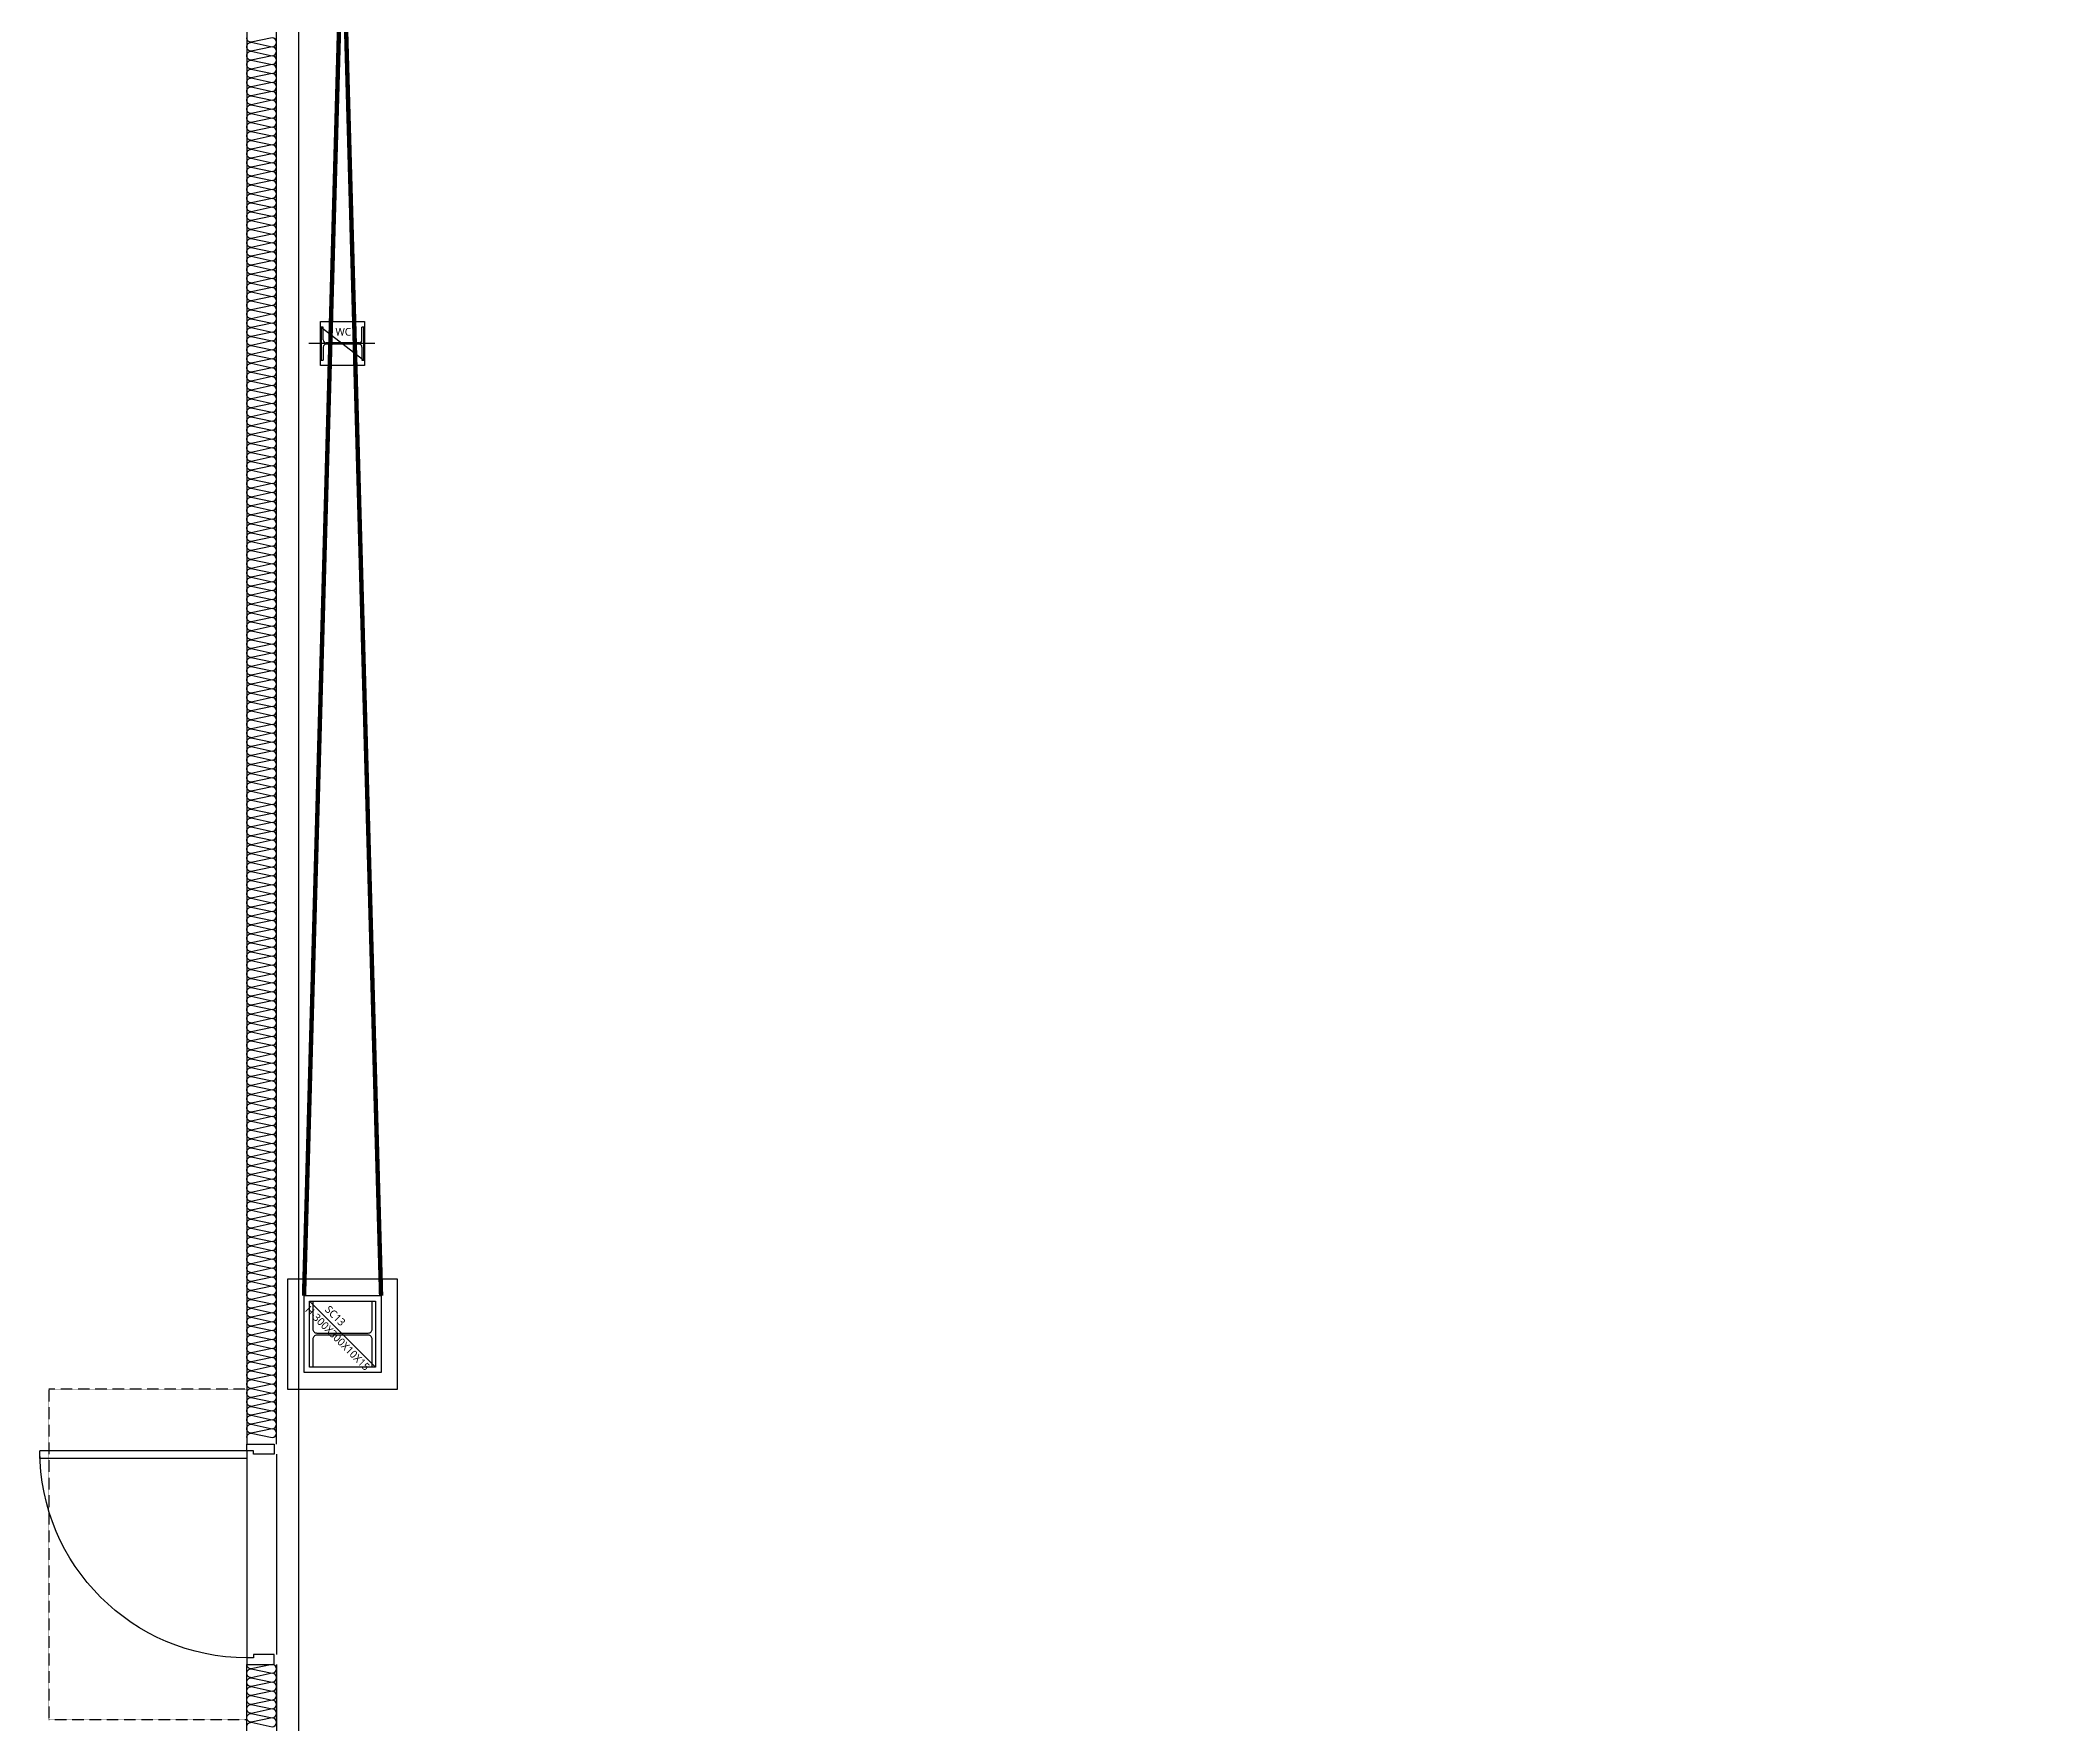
# Model space of a CAD drawing. Header units: millimetres. Extents: x -168200 to 504600, y -244718 to -125918.
# Drawn here: x -128075 to -119006, y -173584 to -165939 of the extents above; entities that cross this region are included whole.
import ezdxf
from ezdxf.enums import TextEntityAlignment as Align

# ---------------------------------------------------------------- set-up
doc = ezdxf.new("R2010")
doc.units = ezdxf.units.MM
doc.linetypes.add('DASHED2', pattern=[0.375, 0.25, -0.125])
doc.linetypes.add('PHANTOM2', pattern=[1.25, 0.625, -0.125, 0.125, -0.125, 0.125, -0.125])
doc.layers.add('arch', color=8, linetype='Continuous')
doc.styles.add('스타일1', font='malgun.ttf')

# ---------------------------------------------------------------- blocks, each defined once
blk = doc.blocks.new('*U482')
at = {"color": 0}
for points in [[(-20433.3, 0, -0.414214), (-20448.3, 15), (-20433.3, 85, 1), (-20463.3, 85), (-20448.3, 15, -0.414214), (-20463.3, 0, 0.414214)], [(-20403.3, 0, -0.414214), (-20418.3, 15), (-20403.3, 85, 1), (-20433.3, 85), (-20418.3, 15, -0.414214), (-20433.3, 0, 0.414214)], [(-20373.3, 0, -0.414214), (-20388.3, 15), (-20373.3, 85, 1), (-20403.3, 85), (-20388.3, 15, -0.414214), (-20403.3, 0, 0.414214)], [(-20343.3, 0, -0.414214), (-20358.3, 15), (-20343.3, 85, 1), (-20373.3, 85), (-20358.3, 15, -0.414214), (-20373.3, 0, 0.414214)], [(-20313.3, 0, -0.414214), (-20328.3, 15), (-20313.3, 85, 1), (-20343.3, 85), (-20328.3, 15, -0.414214), (-20343.3, 0, 0.414214)], [(-20283.3, 0, -0.414214), (-20298.3, 15), (-20283.3, 85, 1), (-20313.3, 85), (-20298.3, 15, -0.414214), (-20313.3, 0, 0.414214)], [(-20253.3, 0, -0.414214), (-20268.3, 15), (-20253.3, 85, 1), (-20283.3, 85), (-20268.3, 15, -0.414214), (-20283.3, 0, 0.414214)]]:
    blk.add_lwpolyline(points, format="xyb", dxfattribs=at)
blk = doc.blocks.new('*U483')
at = {"color": 0}
for points in [[(-3732.2, 0, -0.414214), (-3747.2, 15), (-3732.2, 85, 1), (-3762.2, 85), (-3747.2, 15, -0.414214), (-3762.2, 0, 0.414214)], [(-3702.2, 0, -0.414214), (-3717.2, 15), (-3702.2, 85, 1), (-3732.2, 85), (-3717.2, 15, -0.414214), (-3732.2, 0, 0.414214)], [(-3672.2, 0, -0.414214), (-3687.2, 15), (-3672.2, 85, 1), (-3702.2, 85), (-3687.2, 15, -0.414214), (-3702.2, 0, 0.414214)], [(-3642.2, 0, -0.414214), (-3657.2, 15), (-3642.2, 85, 1), (-3672.2, 85), (-3657.2, 15, -0.414214), (-3672.2, 0, 0.414214)], [(-3612.2, 0, -0.414214), (-3627.2, 15), (-3612.2, 85, 1), (-3642.2, 85), (-3627.2, 15, -0.414214), (-3642.2, 0, 0.414214)], [(-3582.2, 0, -0.414214), (-3597.2, 15), (-3582.2, 85, 1), (-3612.2, 85), (-3597.2, 15, -0.414214), (-3612.2, 0, 0.414214)], [(-3552.2, 0, -0.414214), (-3567.2, 15), (-3552.2, 85, 1), (-3582.2, 85), (-3567.2, 15, -0.414214), (-3582.2, 0, 0.414214)], [(-3522.2, 0, -0.414214), (-3537.2, 15), (-3522.2, 85, 1), (-3552.2, 85), (-3537.2, 15, -0.414214), (-3552.2, 0, 0.414214)], [(-3492.2, 0, -0.414214), (-3507.2, 15), (-3492.2, 85, 1), (-3522.2, 85), (-3507.2, 15, -0.414214), (-3522.2, 0, 0.414214)], [(-3462.2, 0, -0.414214), (-3477.2, 15), (-3462.2, 85, 1), (-3492.2, 85), (-3477.2, 15, -0.414214), (-3492.2, 0, 0.414214)], [(-3432.2, 0, -0.414214), (-3447.2, 15), (-3432.2, 85, 1), (-3462.2, 85), (-3447.2, 15, -0.414214), (-3462.2, 0, 0.414214)], [(-3402.2, 0, -0.414214), (-3417.2, 15), (-3402.2, 85, 1), (-3432.2, 85), (-3417.2, 15, -0.414214), (-3432.2, 0, 0.414214)], [(-3372.2, 0, -0.414214), (-3387.2, 15), (-3372.2, 85, 1), (-3402.2, 85), (-3387.2, 15, -0.414214), (-3402.2, 0, 0.414214)], [(-3342.2, 0, -0.414214), (-3357.2, 15), (-3342.2, 85, 1), (-3372.2, 85), (-3357.2, 15, -0.414214), (-3372.2, 0, 0.414214)], [(-3312.2, 0, -0.414214), (-3327.2, 15), (-3312.2, 85, 1), (-3342.2, 85), (-3327.2, 15, -0.414214), (-3342.2, 0, 0.414214)], [(-3282.2, 0, -0.414214), (-3297.2, 15), (-3282.2, 85, 1), (-3312.2, 85), (-3297.2, 15, -0.414214), (-3312.2, 0, 0.414214)], [(-3252.2, 0, -0.414214), (-3267.2, 15), (-3252.2, 85, 1), (-3282.2, 85), (-3267.2, 15, -0.414214), (-3282.2, 0, 0.414214)], [(-3222.2, 0, -0.414214), (-3237.2, 15), (-3222.2, 85, 1), (-3252.2, 85), (-3237.2, 15, -0.414214), (-3252.2, 0, 0.414214)], [(-3192.2, 0, -0.414214), (-3207.2, 15), (-3192.2, 85, 1), (-3222.2, 85), (-3207.2, 15, -0.414214), (-3222.2, 0, 0.414214)], [(-3162.2, 0, -0.414214), (-3177.2, 15), (-3162.2, 85, 1), (-3192.2, 85), (-3177.2, 15, -0.414214), (-3192.2, 0, 0.414214)], [(-3132.2, 0, -0.414214), (-3147.2, 15), (-3132.2, 85, 1), (-3162.2, 85), (-3147.2, 15, -0.414214), (-3162.2, 0, 0.414214)], [(-3102.2, 0, -0.414214), (-3117.2, 15), (-3102.2, 85, 1), (-3132.2, 85), (-3117.2, 15, -0.414214), (-3132.2, 0, 0.414214)], [(-3072.2, 0, -0.414214), (-3087.2, 15), (-3072.2, 85, 1), (-3102.2, 85), (-3087.2, 15, -0.414214), (-3102.2, 0, 0.414214)], [(-3042.2, 0, -0.414214), (-3057.2, 15), (-3042.2, 85, 1), (-3072.2, 85), (-3057.2, 15, -0.414214), (-3072.2, 0, 0.414214)], [(-3012.2, 0, -0.414214), (-3027.2, 15), (-3012.2, 85, 1), (-3042.2, 85), (-3027.2, 15, -0.414214), (-3042.2, 0, 0.414214)], [(-2982.2, 0, -0.414214), (-2997.2, 15), (-2982.2, 85, 1), (-3012.2, 85), (-2997.2, 15, -0.414214), (-3012.2, 0, 0.414214)], [(-2952.2, 0, -0.414214), (-2967.2, 15), (-2952.2, 85, 1), (-2982.2, 85), (-2967.2, 15, -0.414214), (-2982.2, 0, 0.414214)], [(-2922.2, 0, -0.414214), (-2937.2, 15), (-2922.2, 85, 1), (-2952.2, 85), (-2937.2, 15, -0.414214), (-2952.2, 0, 0.414214)], [(-2892.2, 0, -0.414214), (-2907.2, 15), (-2892.2, 85, 1), (-2922.2, 85), (-2907.2, 15, -0.414214), (-2922.2, 0, 0.414214)], [(-2862.2, 0, -0.414214), (-2877.2, 15), (-2862.2, 85, 1), (-2892.2, 85), (-2877.2, 15, -0.414214), (-2892.2, 0, 0.414214)], [(-2832.2, 0, -0.414214), (-2847.2, 15), (-2832.2, 85, 1), (-2862.2, 85), (-2847.2, 15, -0.414214), (-2862.2, 0, 0.414214)], [(-2802.2, 0, -0.414214), (-2817.2, 15), (-2802.2, 85, 1), (-2832.2, 85), (-2817.2, 15, -0.414214), (-2832.2, 0, 0.414214)], [(-2772.2, 0, -0.414214), (-2787.2, 15), (-2772.2, 85, 1), (-2802.2, 85), (-2787.2, 15, -0.414214), (-2802.2, 0, 0.414214)], [(-2742.2, 0, -0.414214), (-2757.2, 15), (-2742.2, 85, 1), (-2772.2, 85), (-2757.2, 15, -0.414214), (-2772.2, 0, 0.414214)], [(-2712.2, 0, -0.414214), (-2727.2, 15), (-2712.2, 85, 1), (-2742.2, 85), (-2727.2, 15, -0.414214), (-2742.2, 0, 0.414214)], [(-2682.2, 0, -0.414214), (-2697.2, 15), (-2682.2, 85, 1), (-2712.2, 85), (-2697.2, 15, -0.414214), (-2712.2, 0, 0.414214)], [(-2652.2, 0, -0.414214), (-2667.2, 15), (-2652.2, 85, 1), (-2682.2, 85), (-2667.2, 15, -0.414214), (-2682.2, 0, 0.414214)], [(-2622.2, 0, -0.414214), (-2637.2, 15), (-2622.2, 85, 1), (-2652.2, 85), (-2637.2, 15, -0.414214), (-2652.2, 0, 0.414214)], [(-2592.2, 0, -0.414214), (-2607.2, 15), (-2592.2, 85, 1), (-2622.2, 85), (-2607.2, 15, -0.414214), (-2622.2, 0, 0.414214)], [(-2562.2, 0, -0.414214), (-2577.2, 15), (-2562.2, 85, 1), (-2592.2, 85), (-2577.2, 15, -0.414214), (-2592.2, 0, 0.414214)], [(-2532.2, 0, -0.414214), (-2547.2, 15), (-2532.2, 85, 1), (-2562.2, 85), (-2547.2, 15, -0.414214), (-2562.2, 0, 0.414214)], [(-2502.2, 0, -0.414214), (-2517.2, 15), (-2502.2, 85, 1), (-2532.2, 85), (-2517.2, 15, -0.414214), (-2532.2, 0, 0.414214)], [(-2472.2, 0, -0.414214), (-2487.2, 15), (-2472.2, 85, 1), (-2502.2, 85), (-2487.2, 15, -0.414214), (-2502.2, 0, 0.414214)], [(-2442.2, 0, -0.414214), (-2457.2, 15), (-2442.2, 85, 1), (-2472.2, 85), (-2457.2, 15, -0.414214), (-2472.2, 0, 0.414214)], [(-2412.2, 0, -0.414214), (-2427.2, 15), (-2412.2, 85, 1), (-2442.2, 85), (-2427.2, 15, -0.414214), (-2442.2, 0, 0.414214)], [(-2382.2, 0, -0.414214), (-2397.2, 15), (-2382.2, 85, 1), (-2412.2, 85), (-2397.2, 15, -0.414214), (-2412.2, 0, 0.414214)], [(-2352.2, 0, -0.414214), (-2367.2, 15), (-2352.2, 85, 1), (-2382.2, 85), (-2367.2, 15, -0.414214), (-2382.2, 0, 0.414214)], [(-2322.2, 0, -0.414214), (-2337.2, 15), (-2322.2, 85, 1), (-2352.2, 85), (-2337.2, 15, -0.414214), (-2352.2, 0, 0.414214)], [(-2292.2, 0, -0.414214), (-2307.2, 15), (-2292.2, 85, 1), (-2322.2, 85), (-2307.2, 15, -0.414214), (-2322.2, 0, 0.414214)], [(-2262.2, 0, -0.414214), (-2277.2, 15), (-2262.2, 85, 1), (-2292.2, 85), (-2277.2, 15, -0.414214), (-2292.2, 0, 0.414214)], [(-2232.2, 0, -0.414214), (-2247.2, 15), (-2232.2, 85, 1), (-2262.2, 85), (-2247.2, 15, -0.414214), (-2262.2, 0, 0.414214)], [(-2202.2, 0, -0.414214), (-2217.2, 15), (-2202.2, 85, 1), (-2232.2, 85), (-2217.2, 15, -0.414214), (-2232.2, 0, 0.414214)], [(-2172.2, 0, -0.414214), (-2187.2, 15), (-2172.2, 85, 1), (-2202.2, 85), (-2187.2, 15, -0.414214), (-2202.2, 0, 0.414214)], [(-2142.2, 0, -0.414214), (-2157.2, 15), (-2142.2, 85, 1), (-2172.2, 85), (-2157.2, 15, -0.414214), (-2172.2, 0, 0.414214)], [(-2112.2, 0, -0.414214), (-2127.2, 15), (-2112.2, 85, 1), (-2142.2, 85), (-2127.2, 15, -0.414214), (-2142.2, 0, 0.414214)], [(-2082.2, 0, -0.414214), (-2097.2, 15), (-2082.2, 85, 1), (-2112.2, 85), (-2097.2, 15, -0.414214), (-2112.2, 0, 0.414214)], [(-2052.2, 0, -0.414214), (-2067.2, 15), (-2052.2, 85, 1), (-2082.2, 85), (-2067.2, 15, -0.414214), (-2082.2, 0, 0.414214)], [(-2022.2, 0, -0.414214), (-2037.2, 15), (-2022.2, 85, 1), (-2052.2, 85), (-2037.2, 15, -0.414214), (-2052.2, 0, 0.414214)], [(-1992.2, 0, -0.414214), (-2007.2, 15), (-1992.2, 85, 1), (-2022.2, 85), (-2007.2, 15, -0.414214), (-2022.2, 0, 0.414214)], [(-1962.2, 0, -0.414214), (-1977.2, 15), (-1962.2, 85, 1), (-1992.2, 85), (-1977.2, 15, -0.414214), (-1992.2, 0, 0.414214)], [(-1932.2, 0, -0.414214), (-1947.2, 15), (-1932.2, 85, 1), (-1962.2, 85), (-1947.2, 15, -0.414214), (-1962.2, 0, 0.414214)], [(-1902.2, 0, -0.414214), (-1917.2, 15), (-1902.2, 85, 1), (-1932.2, 85), (-1917.2, 15, -0.414214), (-1932.2, 0, 0.414214)], [(-1872.2, 0, -0.414214), (-1887.2, 15), (-1872.2, 85, 1), (-1902.2, 85), (-1887.2, 15, -0.414214), (-1902.2, 0, 0.414214)], [(-1842.2, 0, -0.414214), (-1857.2, 15), (-1842.2, 85, 1), (-1872.2, 85), (-1857.2, 15, -0.414214), (-1872.2, 0, 0.414214)], [(-1812.2, 0, -0.414214), (-1827.2, 15), (-1812.2, 85, 1), (-1842.2, 85), (-1827.2, 15, -0.414214), (-1842.2, 0, 0.414214)], [(-1782.2, 0, -0.414214), (-1797.2, 15), (-1782.2, 85, 1), (-1812.2, 85), (-1797.2, 15, -0.414214), (-1812.2, 0, 0.414214)], [(-1752.2, 0, -0.414214), (-1767.2, 15), (-1752.2, 85, 1), (-1782.2, 85), (-1767.2, 15, -0.414214), (-1782.2, 0, 0.414214)], [(-1722.2, 0, -0.414214), (-1737.2, 15), (-1722.2, 85, 1), (-1752.2, 85), (-1737.2, 15, -0.414214), (-1752.2, 0, 0.414214)], [(-1692.2, 0, -0.414214), (-1707.2, 15), (-1692.2, 85, 1), (-1722.2, 85), (-1707.2, 15, -0.414214), (-1722.2, 0, 0.414214)], [(-1662.2, 0, -0.414214), (-1677.2, 15), (-1662.2, 85, 1), (-1692.2, 85), (-1677.2, 15, -0.414214), (-1692.2, 0, 0.414214)], [(-1632.2, 0, -0.414214), (-1647.2, 15), (-1632.2, 85, 1), (-1662.2, 85), (-1647.2, 15, -0.414214), (-1662.2, 0, 0.414214)], [(-1602.2, 0, -0.414214), (-1617.2, 15), (-1602.2, 85, 1), (-1632.2, 85), (-1617.2, 15, -0.414214), (-1632.2, 0, 0.414214)], [(-1572.2, 0, -0.414214), (-1587.2, 15), (-1572.2, 85, 1), (-1602.2, 85), (-1587.2, 15, -0.414214), (-1602.2, 0, 0.414214)], [(-1542.2, 0, -0.414214), (-1557.2, 15), (-1542.2, 85, 1), (-1572.2, 85), (-1557.2, 15, -0.414214), (-1572.2, 0, 0.414214)], [(-1512.2, 0, -0.414214), (-1527.2, 15), (-1512.2, 85, 1), (-1542.2, 85), (-1527.2, 15, -0.414214), (-1542.2, 0, 0.414214)], [(-1482.2, 0, -0.414214), (-1497.2, 15), (-1482.2, 85, 1), (-1512.2, 85), (-1497.2, 15, -0.414214), (-1512.2, 0, 0.414214)], [(-1452.2, 0, -0.414214), (-1467.2, 15), (-1452.2, 85, 1), (-1482.2, 85), (-1467.2, 15, -0.414214), (-1482.2, 0, 0.414214)], [(-1422.2, 0, -0.414214), (-1437.2, 15), (-1422.2, 85, 1), (-1452.2, 85), (-1437.2, 15, -0.414214), (-1452.2, 0, 0.414214)], [(-1392.2, 0, -0.414214), (-1407.2, 15), (-1392.2, 85, 1), (-1422.2, 85), (-1407.2, 15, -0.414214), (-1422.2, 0, 0.414214)], [(-1362.2, 0, -0.414214), (-1377.2, 15), (-1362.2, 85, 1), (-1392.2, 85), (-1377.2, 15, -0.414214), (-1392.2, 0, 0.414214)], [(-1332.2, 0, -0.414214), (-1347.2, 15), (-1332.2, 85, 1), (-1362.2, 85), (-1347.2, 15, -0.414214), (-1362.2, 0, 0.414214)], [(-1302.2, 0, -0.414214), (-1317.2, 15), (-1302.2, 85, 1), (-1332.2, 85), (-1317.2, 15, -0.414214), (-1332.2, 0, 0.414214)], [(-1272.2, 0, -0.414214), (-1287.2, 15), (-1272.2, 85, 1), (-1302.2, 85), (-1287.2, 15, -0.414214), (-1302.2, 0, 0.414214)], [(-1242.2, 0, -0.414214), (-1257.2, 15), (-1242.2, 85, 1), (-1272.2, 85), (-1257.2, 15, -0.414214), (-1272.2, 0, 0.414214)], [(-1212.2, 0, -0.414214), (-1227.2, 15), (-1212.2, 85, 1), (-1242.2, 85), (-1227.2, 15, -0.414214), (-1242.2, 0, 0.414214)], [(-1182.2, 0, -0.414214), (-1197.2, 15), (-1182.2, 85, 1), (-1212.2, 85), (-1197.2, 15, -0.414214), (-1212.2, 0, 0.414214)], [(-1152.2, 0, -0.414214), (-1167.2, 15), (-1152.2, 85, 1), (-1182.2, 85), (-1167.2, 15, -0.414214), (-1182.2, 0, 0.414214)], [(-1122.2, 0, -0.414214), (-1137.2, 15), (-1122.2, 85, 1), (-1152.2, 85), (-1137.2, 15, -0.414214), (-1152.2, 0, 0.414214)], [(-1092.2, 0, -0.414214), (-1107.2, 15), (-1092.2, 85, 1), (-1122.2, 85), (-1107.2, 15, -0.414214), (-1122.2, 0, 0.414214)], [(-1062.2, 0, -0.414214), (-1077.2, 15), (-1062.2, 85, 1), (-1092.2, 85), (-1077.2, 15, -0.414214), (-1092.2, 0, 0.414214)], [(-1032.2, 0, -0.414214), (-1047.2, 15), (-1032.2, 85, 1), (-1062.2, 85), (-1047.2, 15, -0.414214), (-1062.2, 0, 0.414214)], [(-1002.2, 0, -0.414214), (-1017.2, 15), (-1002.2, 85, 1), (-1032.2, 85), (-1017.2, 15, -0.414214), (-1032.2, 0, 0.414214)], [(-972.2, 0, -0.414214), (-987.2, 15), (-972.2, 85, 1), (-1002.2, 85), (-987.2, 15, -0.414214), (-1002.2, 0, 0.414214)], [(-942.2, 0, -0.414214), (-957.2, 15), (-942.2, 85, 1), (-972.2, 85), (-957.2, 15, -0.414214), (-972.2, 0, 0.414214)], [(-912.2, 0, -0.414214), (-927.2, 15), (-912.2, 85, 1), (-942.2, 85), (-927.2, 15, -0.414214), (-942.2, 0, 0.414214)], [(-882.2, 0, -0.414214), (-897.2, 15), (-882.2, 85, 1), (-912.2, 85), (-897.2, 15, -0.414214), (-912.2, 0, 0.414214)], [(-852.2, 0, -0.414214), (-867.2, 15), (-852.2, 85, 1), (-882.2, 85), (-867.2, 15, -0.414214), (-882.2, 0, 0.414214)], [(-822.2, 0, -0.414214), (-837.2, 15), (-822.2, 85, 1), (-852.2, 85), (-837.2, 15, -0.414214), (-852.2, 0, 0.414214)], [(-792.2, 0, -0.414214), (-807.2, 15), (-792.2, 85, 1), (-822.2, 85), (-807.2, 15, -0.414214), (-822.2, 0, 0.414214)], [(-762.2, 0, -0.414214), (-777.2, 15), (-762.2, 85, 1), (-792.2, 85), (-777.2, 15, -0.414214), (-792.2, 0, 0.414214)], [(-732.2, 0, -0.414214), (-747.2, 15), (-732.2, 85, 1), (-762.2, 85), (-747.2, 15, -0.414214), (-762.2, 0, 0.414214)], [(-702.2, 0, -0.414214), (-717.2, 15), (-702.2, 85, 1), (-732.2, 85), (-717.2, 15, -0.414214), (-732.2, 0, 0.414214)], [(-672.2, 0, -0.414214), (-687.2, 15), (-672.2, 85, 1), (-702.2, 85), (-687.2, 15, -0.414214), (-702.2, 0, 0.414214)], [(-642.2, 0, -0.414214), (-657.2, 15), (-642.2, 85, 1), (-672.2, 85), (-657.2, 15, -0.414214), (-672.2, 0, 0.414214)], [(-612.2, 0, -0.414214), (-627.2, 15), (-612.2, 85, 1), (-642.2, 85), (-627.2, 15, -0.414214), (-642.2, 0, 0.414214)], [(-582.2, 0, -0.414214), (-597.2, 15), (-582.2, 85, 1), (-612.2, 85), (-597.2, 15, -0.414214), (-612.2, 0, 0.414214)], [(-552.2, 0, -0.414214), (-567.2, 15), (-552.2, 85, 1), (-582.2, 85), (-567.2, 15, -0.414214), (-582.2, 0, 0.414214)], [(-522.2, 0, -0.414214), (-537.2, 15), (-522.2, 85, 1), (-552.2, 85), (-537.2, 15, -0.414214), (-552.2, 0, 0.414214)], [(-492.2, 0, -0.414214), (-507.2, 15), (-492.2, 85, 1), (-522.2, 85), (-507.2, 15, -0.414214), (-522.2, 0, 0.414214)], [(-462.2, 0, -0.414214), (-477.2, 15), (-462.2, 85, 1), (-492.2, 85), (-477.2, 15, -0.414214), (-492.2, 0, 0.414214)], [(-432.2, 0, -0.414214), (-447.2, 15), (-432.2, 85, 1), (-462.2, 85), (-447.2, 15, -0.414214), (-462.2, 0, 0.414214)], [(-402.2, 0, -0.414214), (-417.2, 15), (-402.2, 85, 1), (-432.2, 85), (-417.2, 15, -0.414214), (-432.2, 0, 0.414214)], [(-372.2, 0, -0.414214), (-387.2, 15), (-372.2, 85, 1), (-402.2, 85), (-387.2, 15, -0.414214), (-402.2, 0, 0.414214)], [(-342.2, 0, -0.414214), (-357.2, 15), (-342.2, 85, 1), (-372.2, 85), (-357.2, 15, -0.414214), (-372.2, 0, 0.414214)], [(-312.2, 0, -0.414214), (-327.2, 15), (-312.2, 85, 1), (-342.2, 85), (-327.2, 15, -0.414214), (-342.2, 0, 0.414214)], [(-282.2, 0, -0.414214), (-297.2, 15), (-282.2, 85, 1), (-312.2, 85), (-297.2, 15, -0.414214), (-312.2, 0, 0.414214)], [(-252.2, 0, -0.414214), (-267.2, 15), (-252.2, 85, 1), (-282.2, 85), (-267.2, 15, -0.414214), (-282.2, 0, 0.414214)], [(-222.2, 0, -0.414214), (-237.2, 15), (-222.2, 85, 1), (-252.2, 85), (-237.2, 15, -0.414214), (-252.2, 0, 0.414214)], [(-192.2, 0, -0.414214), (-207.2, 15), (-192.2, 85, 1), (-222.2, 85), (-207.2, 15, -0.414214), (-222.2, 0, 0.414214)], [(-162.2, 0, -0.414214), (-177.2, 15), (-162.2, 85, 1), (-192.2, 85), (-177.2, 15, -0.414214), (-192.2, 0, 0.414214)], [(-132.2, 0, -0.414214), (-147.2, 15), (-132.2, 85, 1), (-162.2, 85), (-147.2, 15, -0.414214), (-162.2, 0, 0.414214)], [(-102.2, 0, -0.414214), (-117.2, 15), (-102.2, 85, 1), (-132.2, 85), (-117.2, 15, -0.414214), (-132.2, 0, 0.414214)], [(-72.2, 0, -0.414214), (-87.2, 15), (-72.2, 85, 1), (-102.2, 85), (-87.2, 15, -0.414214), (-102.2, 0, 0.414214)], [(-42.2, 0, -0.414214), (-57.2, 15), (-42.2, 85, 1), (-72.2, 85), (-57.2, 15, -0.414214), (-72.2, 0, 0.414214)], [(-12.2, 0, -0.414214), (-27.2, 15), (-12.2, 85, 1), (-42.2, 85), (-27.2, 15, -0.414214), (-42.2, 0, 0.414214)], [(17.8, 0, -0.414214), (2.8, 15), (17.8, 85, 1), (-12.2, 85), (2.8, 15, -0.414214), (-12.2, 0, 0.414214)], [(47.8, 0, -0.414214), (32.8, 15), (47.8, 85, 1), (17.8, 85), (32.8, 15, -0.414214), (17.8, 0, 0.414214)], [(77.8, 0, -0.414214), (62.8, 15), (77.8, 85, 1), (47.8, 85), (62.8, 15, -0.414214), (47.8, 0, 0.414214)], [(107.8, 0, -0.414214), (92.8, 15), (107.8, 85, 1), (77.8, 85), (92.8, 15, -0.414214), (77.8, 0, 0.414214)], [(137.8, 0, -0.414214), (122.8, 15), (137.8, 85, 1), (107.8, 85), (122.8, 15, -0.414214), (107.8, 0, 0.414214)], [(167.8, 0, -0.414214), (152.8, 15), (167.8, 85, 1), (137.8, 85), (152.8, 15, -0.414214), (137.8, 0, 0.414214)], [(197.8, 0, -0.414214), (182.8, 15), (197.8, 85, 1), (167.8, 85), (182.8, 15, -0.414214), (167.8, 0, 0.414214)], [(227.8, 0, -0.414214), (212.8, 15), (227.8, 85, 1), (197.8, 85), (212.8, 15, -0.414214), (197.8, 0, 0.414214)], [(257.8, 0, -0.414214), (242.8, 15), (257.8, 85, 1), (227.8, 85), (242.8, 15, -0.414214), (227.8, 0, 0.414214)], [(287.8, 0, -0.414214), (272.8, 15), (287.8, 85, 1), (257.8, 85), (272.8, 15, -0.414214), (257.8, 0, 0.414214)], [(317.8, 0, -0.414214), (302.8, 15), (317.8, 85, 1), (287.8, 85), (302.8, 15, -0.414214), (287.8, 0, 0.414214)], [(347.8, 0, -0.414214), (332.8, 15), (347.8, 85, 1), (317.8, 85), (332.8, 15, -0.414214), (317.8, 0, 0.414214)], [(377.8, 0, -0.414214), (362.8, 15), (377.8, 85, 1), (347.8, 85), (362.8, 15, -0.414214), (347.8, 0, 0.414214)], [(407.8, 0, -0.414214), (392.8, 15), (407.8, 85, 1), (377.8, 85), (392.8, 15, -0.414214), (377.8, 0, 0.414214)], [(437.8, 0, -0.414214), (422.8, 15), (437.8, 85, 1), (407.8, 85), (422.8, 15, -0.414214), (407.8, 0, 0.414214)], [(467.8, 0, -0.414214), (452.8, 15), (467.8, 85, 1), (437.8, 85), (452.8, 15, -0.414214), (437.8, 0, 0.414214)], [(497.8, 0, -0.414214), (482.8, 15), (497.8, 85, 1), (467.8, 85), (482.8, 15, -0.414214), (467.8, 0, 0.414214)], [(527.8, 0, -0.414214), (512.8, 15), (527.8, 85, 1), (497.8, 85), (512.8, 15, -0.414214), (497.8, 0, 0.414214)], [(557.8, 0, -0.414214), (542.8, 15), (557.8, 85, 1), (527.8, 85), (542.8, 15, -0.414214), (527.8, 0, 0.414214)], [(587.8, 0, -0.414214), (572.8, 15), (587.8, 85, 1), (557.8, 85), (572.8, 15, -0.414214), (557.8, 0, 0.414214)], [(617.8, 0, -0.414214), (602.8, 15), (617.8, 85, 1), (587.8, 85), (602.8, 15, -0.414214), (587.8, 0, 0.414214)], [(647.8, 0, -0.414214), (632.8, 15), (647.8, 85, 1), (617.8, 85), (632.8, 15, -0.414214), (617.8, 0, 0.414214)], [(677.8, 0, -0.414214), (662.8, 15), (677.8, 85, 1), (647.8, 85), (662.8, 15, -0.414214), (647.8, 0, 0.414214)], [(707.8, 0, -0.414214), (692.8, 15), (707.8, 85, 1), (677.8, 85), (692.8, 15, -0.414214), (677.8, 0, 0.414214)], [(737.8, 0, -0.414214), (722.8, 15), (737.8, 85, 1), (707.8, 85), (722.8, 15, -0.414214), (707.8, 0, 0.414214)], [(767.8, 0, -0.414214), (752.8, 15), (767.8, 85, 1), (737.8, 85), (752.8, 15, -0.414214), (737.8, 0, 0.414214)], [(797.8, 0, -0.414214), (782.8, 15), (797.8, 85, 1), (767.8, 85), (782.8, 15, -0.414214), (767.8, 0, 0.414214)], [(827.8, 0, -0.414214), (812.8, 15), (827.8, 85, 1), (797.8, 85), (812.8, 15, -0.414214), (797.8, 0, 0.414214)], [(857.8, 0, -0.414214), (842.8, 15), (857.8, 85, 1), (827.8, 85), (842.8, 15, -0.414214), (827.8, 0, 0.414214)], [(887.8, 0, -0.414214), (872.8, 15), (887.8, 85, 1), (857.8, 85), (872.8, 15, -0.414214), (857.8, 0, 0.414214)], [(917.8, 0, -0.414214), (902.8, 15), (917.8, 85, 1), (887.8, 85), (902.8, 15, -0.414214), (887.8, 0, 0.414214)], [(947.8, 0, -0.414214), (932.8, 15), (947.8, 85, 1), (917.8, 85), (932.8, 15, -0.414214), (917.8, 0, 0.414214)]]:
    blk.add_lwpolyline(points, format="xyb", dxfattribs=at)
blk = doc.blocks.new('D-1000')
at = {"color": 0}
blk.add_line((30, 125), (30, 1065), dxfattribs=at)
for points in [[(30, 125), (65, 125), (65, 1065), (30, 1065)], [(0, 0), (45, 0), (45, 0), (45, 0), (45, 95), (30, 95), (30, 125), (0, 125), (0, 0)], [(1000, 0), (955, 0), (955, 0), (955, 0), (955, 95), (970, 95), (970, 125), (1000, 125), (1000, 0)]]:
    blk.add_lwpolyline(points, dxfattribs=at)
blk.add_arc((30, 125), 940, 0, 90, dxfattribs=at)
blk = doc.blocks.new('S-SC13')
at = {"color": 0}
blk.add_line((-150, -150), (150, 150), dxfattribs=at)
for points in [[(-175, 175), (175, 175), (175, -175), (-175, -175)], [(-150, 150), (150, 150), (150, -150), (-150, -150)]]:
    blk.add_lwpolyline(points, close=True, dxfattribs=at)
blk.add_lwpolyline([(-150, -150), (-150, -135), (-23, -135, 0.414214), (-5, -117), (-5, 117, 0.414214), (-23, 135), (-150, 135), (-150, 150), (150, 150), (150, 135), (23, 135, 0.414214), (5, 117), (5, -117, 0.414214), (23, -135), (150, -135), (150, -150)], format="xyb", close=True, dxfattribs=at)
at = {"color": 0, "style": '스타일1'}
blk.add_text('H-300X300X10X15', height=35, rotation=45, dxfattribs=at).set_placement((18.7, -22.5), align=Align.MIDDLE_CENTER)
blk.add_text('SC13', height=35, rotation=45, dxfattribs=at).set_placement((-108.6, -82.9))
blk = doc.blocks.new('*U506')
at = {"color": 0}
for p, q in [((59, 185), (0, 185)), ((91, 185), (150, 185)), ((72, 172), (72, 22)), ((78, 172), (78, 22)), ((59, 9), (0, 9)), ((91, 9), (150, 9))]:
    blk.add_line(p, q, dxfattribs=at)
for points in [[(150, 185), (150, 194), (0, 194), (0, 185)], [(0, 9), (0, 0), (150, 0), (150, 9)]]:
    blk.add_lwpolyline(points, dxfattribs=at)
for centre, start, end in [((59, 172), 0, 90), ((91, 172), 90, 180), ((59, 22), 270, 0), ((91, 22), 180, 270)]:
    blk.add_arc(centre, 13, start, end, dxfattribs=at)
blk = doc.blocks.new('S-WC1')
at = {"color": 0}
for p, q in [((-75, -97), (75, 97)), ((0, 147), (0, -153))]:
    blk.add_line(p, q, dxfattribs=at)
blk.add_lwpolyline([(-100, 100), (100, 100), (100, -100), (-100, -100)], close=True, dxfattribs=at)
blk.add_blockref('*U506', (-75, -97), dxfattribs=at)
at = {"color": 0, "style": '스타일1'}
blk.add_text('WC1', height=35, rotation=90, dxfattribs=at).set_placement((-35.6, -32.3))
blk = doc.blocks.new('pit건축기초')
at = {"layer": 'arch'}
for p, q in [((-377010.2, -89918.1), (-377010.2, -90858.1)), ((-376875.2, -89933.1), (-376875.2, -90843.1))]:
    blk.add_line(p, q, dxfattribs=at)
for points in [[(-360145.2, -75953.1), (-377010.2, -75953.1), (-377010.2, -89888.1)], [(-376875.2, -89888.1), (-376875.2, -76088.1), (-360130.2, -76088.1), (-359220.2, -76088.1), (-305275.2, -76088.1), (-305275.2, -90988.1)], [(-360130.2, -76188.1), (-376775.2, -76188.1), (-376775.2, -119588.1), (-369465.2, -119588.1)], [(-376875.2, -90888.1), (-376875.2, -119688.1), (-369175.2, -119688.1), (-369175.2, -119823.1), (-377010.2, -119823.1), (-377010.2, -90888.1)]]:
    blk.add_lwpolyline(points, dxfattribs=at)
at = {"layer": 'arch', "linetype": 'PHANTOM2', "ltscale": 3, "const_width": 20}
for points in [[(-376400.2, -89213.1), (-376750.2, -76544.1)], [(-376750.2, -89213.1), (-376400.2, -76544.1)]]:
    blk.add_lwpolyline(points, dxfattribs=at)
at = {"layer": 'arch', "ltscale": 3}
blk.add_lwpolyline([(-376825.2, -89638.1), (-376325.2, -89638.1), (-376325.2, -89138.1), (-376825.2, -89138.1)], close=True, dxfattribs=at)
at = {"layer": 'arch', "linetype": 'DASHED2', "ltscale": 2}
blk.add_lwpolyline([(-377010.2, -89638.1), (-377910.2, -89638.1), (-377910.2, -91138.1), (-377010.2, -91138.1)], dxfattribs=at)
at = {"layer": 'arch', "xscale": 1.35, "yscale": 1.35, "zscale": 1.35, "rotation": 270}
for name, p in [('*U483', (-377010.2, -88578.6)), ('*U482', (-377010.2, -118513.6))]:
    blk.add_blockref(name, p, dxfattribs=at)
at = {"layer": 'arch', "rotation": 270}
for name, p in [('S-WC1', (-376575.2, -84888.1)), ('S-SC13', (-376575.2, -89388.1))]:
    blk.add_blockref(name, p, dxfattribs=at)
at = {"layer": 'arch', "xscale": -1, "rotation": 89.99999999999993}
blk.add_blockref('D-1000', (-376885.2, -89888.1), dxfattribs=at)

msp = doc.modelspace()

# ---------------------------------------------------------------- block references
msp.add_blockref('pit건축기초', (249875.2, -82429.6))

doc.saveas('drawing.dxf')
